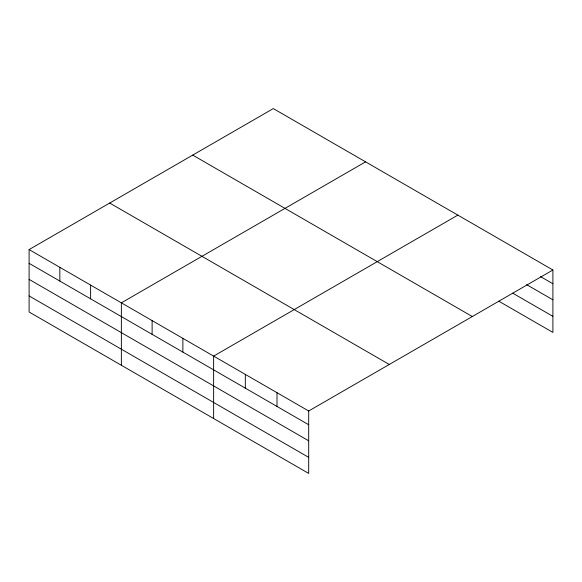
<?xml version="1.0" encoding="UTF-8"?>
<svg xmlns="http://www.w3.org/2000/svg" width="582" height="582" viewBox="0 0 582 582"><rect width="100%" height="100%" fill="white"/><g stroke="black" fill="none" stroke-linecap="round" stroke-linejoin="round"><path stroke-width="0.87" d="M308.693 440.807L308.693 410.994L29.1 249.576L29.1 311.996L308.693 473.421L308.693 440.807L29.1 279.382M29.1 249.576L273.307 108.579L552.9 270.004L552.9 332.424L498.803 301.192M365.576 161.854L121.362 302.844L121.362 365.263M457.838 215.122L213.63 356.111L213.63 418.538M308.693 410.994L552.9 270.004M540.533 276.61L552.9 283.747M526.623 284.642L552.9 299.81M512.713 293.161L552.9 316.361M192.722 155.11L472.308 316.528M109.692 203.045L389.278 364.47M29.1 263.319L308.693 424.744M29.1 295.932L308.693 457.357M277.003 392.704L277.003 406.447M245.32 374.408L245.32 388.15M182.872 338.353L182.872 352.103M152.12 320.602L152.12 334.344M90.61 285.085L90.61 298.835M59.851 267.334L59.851 281.077"/></g></svg>
